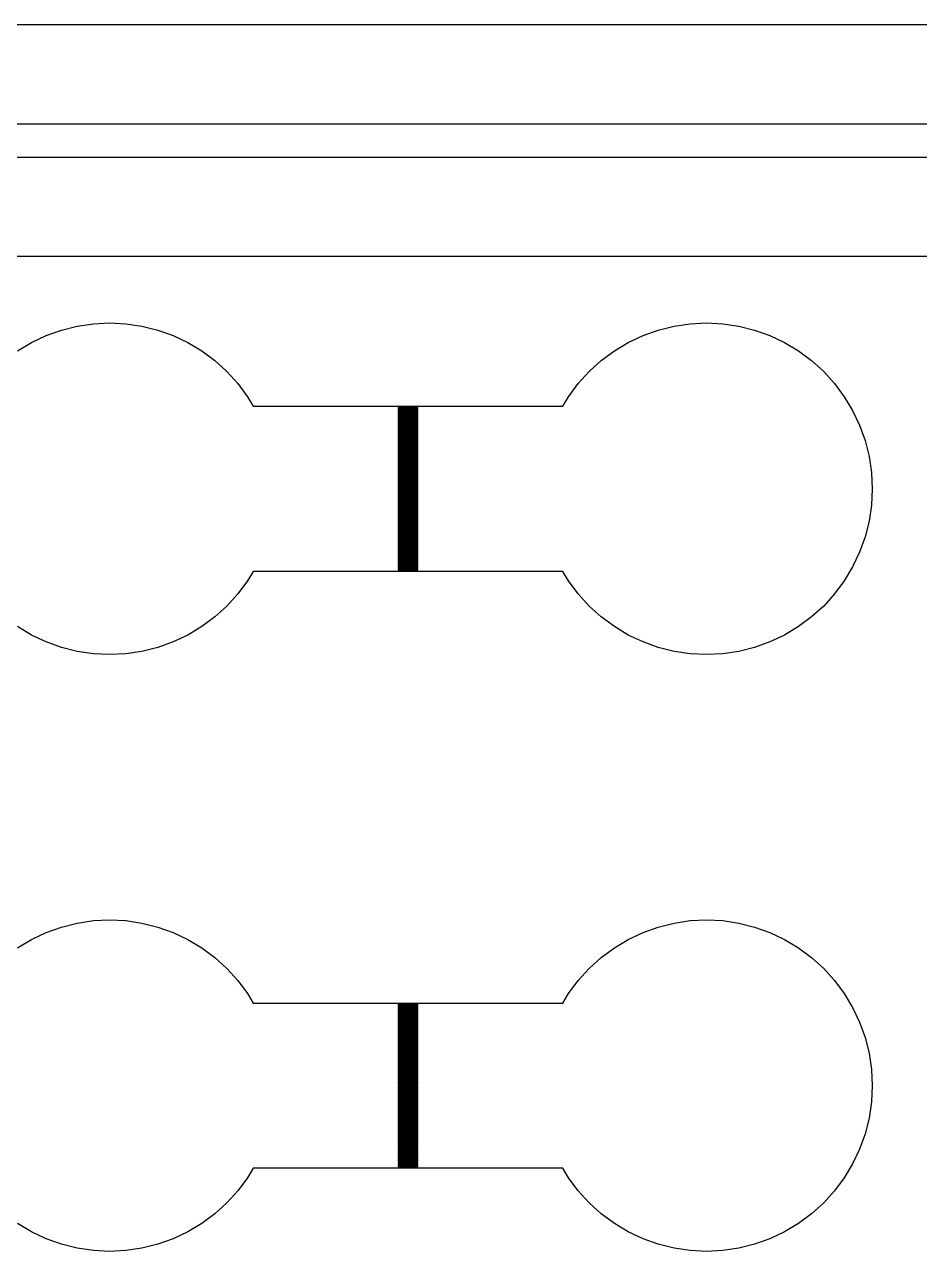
# Model space of a CAD drawing. Extents: x -16 to 132, y -40 to 113.
# Drawn here: x 12.49 to 26.29, y 57.27 to 76.18 of the extents above; entities that cross this region are included whole.
import ezdxf

# ---------------------------------------------------------------- set-up
doc = ezdxf.new("R2010")
doc.units = 0

msp = doc.modelspace()

# ---------------------------------------------------------------- linework, layer by layer
for p, q in [((-2.55649, 76.1837), (112.997, 76.1837)), ((111.463, 74.6498), (-1.0226, 74.6498)), ((-0.51129, 74.1385), (110.952, 74.1385)), ((109.418, 72.6046), (1.0226, 72.6046)), ((13.063, 71.4719), (13.3063, 71.5329)), ((13.3063, 71.5329), (13.5545, 71.5697)), ((13.5545, 71.5697), (13.8051, 71.582)), ((13.8051, 71.582), (14.0557, 71.5697)), ((14.0557, 71.5697), (14.3038, 71.5329)), ((14.3038, 71.5329), (14.5472, 71.4719)), ((22.2664, 71.4719), (22.5097, 71.5329)), ((22.5097, 71.5329), (22.7579, 71.5697)), ((22.7579, 71.5697), (23.0085, 71.582)), ((23.0085, 71.582), (23.2591, 71.5697)), ((23.2591, 71.5697), (23.5072, 71.5329)), ((23.5072, 71.5329), (23.7506, 71.4719)), ((12.6, 71.2801), (12.8268, 71.3874)), ((12.8268, 71.3874), (13.063, 71.4719)), ((14.5472, 71.4719), (14.7834, 71.3874)), ((14.7834, 71.3874), (15.0102, 71.2801)), ((21.8034, 71.2801), (22.0302, 71.3874)), ((22.0302, 71.3874), (22.2664, 71.4719)), ((23.7506, 71.4719), (23.9868, 71.3874)), ((23.9868, 71.3874), (24.2136, 71.2801)), ((12.3848, 71.1511), (12.6, 71.2801)), ((15.0102, 71.2801), (15.2254, 71.1511)), ((15.2254, 71.1511), (15.4269, 71.0017)), ((21.3867, 71.0017), (21.5882, 71.1511)), ((21.5882, 71.1511), (21.8034, 71.2801)), ((24.2136, 71.2801), (24.4288, 71.1511)), ((24.4288, 71.1511), (24.6303, 71.0017)), ((15.4269, 71.0017), (15.6128, 70.8332)), ((21.2008, 70.8332), (21.3867, 71.0017)), ((24.6303, 71.0017), (24.8162, 70.8332)), ((15.6128, 70.8332), (15.7813, 70.6473)), ((21.0323, 70.6473), (21.2008, 70.8332)), ((24.8162, 70.8332), (24.9847, 70.6473)), ((15.7813, 70.6473), (15.9307, 70.4458)), ((20.8828, 70.4458), (21.0323, 70.6473)), ((24.9847, 70.6473), (25.1341, 70.4458)), ((15.9307, 70.4458), (16.019, 70.2986)), ((20.7946, 70.2986), (20.8828, 70.4458)), ((25.1341, 70.4458), (25.2631, 70.2306)), ((16.019, 70.2986), (20.7946, 70.2986)), ((18.5602, 70.2884), (18.2534, 70.2884)), ((18.2534, 70.2884), (18.2534, 70.2782)), ((18.2534, 70.2782), (18.5602, 70.2782)), ((18.5602, 70.2679), (18.2534, 70.2679)), ((18.2534, 70.2679), (18.2534, 70.2577)), ((18.2534, 70.2577), (18.5602, 70.2577)), ((18.5602, 70.2475), (18.2534, 70.2475)), ((18.2534, 70.2475), (18.2534, 70.2373)), ((18.2534, 70.2373), (18.5602, 70.2373)), ((18.5602, 70.227), (18.2534, 70.227)), ((18.2534, 70.227), (18.2534, 70.2168)), ((18.2534, 70.2168), (18.5602, 70.2168)), ((18.5602, 70.2066), (18.2534, 70.2066)), ((18.2534, 70.2066), (18.2534, 70.1964)), ((18.2534, 70.1964), (18.5602, 70.1964)), ((18.5602, 70.2782), (18.5602, 70.2884)), ((18.5602, 70.2577), (18.5602, 70.2679)), ((18.5602, 70.2373), (18.5602, 70.2475)), ((18.5602, 70.2168), (18.5602, 70.227)), ((18.5602, 70.1964), (18.5602, 70.2066)), ((25.2631, 70.2306), (25.3704, 70.0038)), ((18.5602, 70.1861), (18.2534, 70.1861)), ((18.2534, 70.1861), (18.2534, 70.1759)), ((18.2534, 70.1759), (18.5602, 70.1759)), ((18.5602, 70.1657), (18.2534, 70.1657)), ((18.2534, 70.1657), (18.2534, 70.1555)), ((18.2534, 70.1555), (18.5602, 70.1555)), ((18.5602, 70.1452), (18.2534, 70.1452)), ((18.2534, 70.1452), (18.2534, 70.135)), ((18.2534, 70.135), (18.5602, 70.135)), ((18.5602, 70.1248), (18.2534, 70.1248)), ((18.2534, 70.1248), (18.2534, 70.1145)), ((18.2534, 70.1145), (18.5602, 70.1145)), ((18.5602, 70.1043), (18.2534, 70.1043)), ((18.2534, 70.1043), (18.2534, 70.0941)), ((18.2534, 70.0941), (18.5602, 70.0941)), ((18.5602, 70.0839), (18.2534, 70.0839)), ((18.2534, 70.0839), (18.2534, 70.0737)), ((18.2534, 70.0737), (18.5602, 70.0737)), ((18.5602, 70.0634), (18.2534, 70.0634)), ((18.2534, 70.0634), (18.2534, 70.0532)), ((18.2534, 70.0532), (18.5602, 70.0532)), ((18.5602, 70.043), (18.2534, 70.043)), ((18.2534, 70.043), (18.2534, 70.0327)), ((18.2534, 70.0327), (18.5602, 70.0327)), ((18.5602, 70.0225), (18.2534, 70.0225)), ((18.2534, 70.0225), (18.2534, 70.0123)), ((18.2534, 70.0123), (18.5602, 70.0123)), ((18.5602, 70.0021), (18.2534, 70.0021)), ((18.2534, 70.0021), (18.2534, 69.9918)), ((18.5602, 70.1759), (18.5602, 70.1861)), ((18.5602, 70.1555), (18.5602, 70.1657)), ((18.5602, 70.135), (18.5602, 70.1452)), ((18.5602, 70.1145), (18.5602, 70.1248)), ((18.5602, 70.0941), (18.5602, 70.1043)), ((18.5602, 70.0737), (18.5602, 70.0839)), ((18.5602, 70.0532), (18.5602, 70.0634)), ((18.5602, 70.0327), (18.5602, 70.043)), ((18.5602, 70.0123), (18.5602, 70.0225)), ((18.5602, 69.9918), (18.5602, 70.0021)), ((25.3704, 70.0038), (25.4549, 69.7676)), ((18.2534, 69.9918), (18.5602, 69.9918)), ((18.5602, 69.9816), (18.2534, 69.9816)), ((18.2534, 69.9816), (18.2534, 69.9714)), ((18.2534, 69.9714), (18.5602, 69.9714)), ((18.5602, 69.9612), (18.2534, 69.9612)), ((18.2534, 69.9612), (18.2534, 69.9509)), ((18.2534, 69.9509), (18.5602, 69.9509)), ((18.5602, 69.9407), (18.2534, 69.9407)), ((18.2534, 69.9407), (18.2534, 69.9305)), ((18.2534, 69.9305), (18.5602, 69.9305)), ((18.5602, 69.9203), (18.2534, 69.9203)), ((18.2534, 69.9203), (18.2534, 69.91)), ((18.2534, 69.91), (18.5602, 69.91)), ((18.5602, 69.8998), (18.2534, 69.8998)), ((18.2534, 69.8998), (18.2534, 69.8896)), ((18.2534, 69.8896), (18.5602, 69.8896)), ((18.5602, 69.8793), (18.2534, 69.8793)), ((18.2534, 69.8793), (18.2534, 69.8691)), ((18.2534, 69.8691), (18.5602, 69.8691)), ((18.5602, 69.8589), (18.2534, 69.8589)), ((18.2534, 69.8589), (18.2534, 69.8487)), ((18.2534, 69.8487), (18.5602, 69.8487)), ((18.5602, 69.8385), (18.2534, 69.8385)), ((18.2534, 69.8385), (18.2534, 69.8282)), ((18.2534, 69.8282), (18.5602, 69.8282)), ((18.5602, 69.818), (18.2534, 69.818)), ((18.2534, 69.818), (18.2534, 69.8078)), ((18.2534, 69.8078), (18.5602, 69.8078)), ((18.5602, 69.9714), (18.5602, 69.9816)), ((18.5602, 69.9509), (18.5602, 69.9612)), ((18.5602, 69.9305), (18.5602, 69.9407)), ((18.5602, 69.91), (18.5602, 69.9203)), ((18.5602, 69.8896), (18.5602, 69.8998)), ((18.5602, 69.8691), (18.5602, 69.8793)), ((18.5602, 69.8487), (18.5602, 69.8589)), ((18.5602, 69.8282), (18.5602, 69.8385)), ((18.5602, 69.8078), (18.5602, 69.818)), ((18.5602, 69.7975), (18.2534, 69.7975)), ((18.2534, 69.7975), (18.2534, 69.7873)), ((18.2534, 69.7873), (18.5602, 69.7873)), ((18.5602, 69.7771), (18.2534, 69.7771)), ((18.2534, 69.7771), (18.2534, 69.7669)), ((18.2534, 69.7669), (18.5602, 69.7669)), ((18.5602, 69.7567), (18.2534, 69.7567)), ((18.2534, 69.7567), (18.2534, 69.7464)), ((18.2534, 69.7464), (18.5602, 69.7464)), ((18.5602, 69.7362), (18.2534, 69.7362)), ((18.2534, 69.7362), (18.2534, 69.726)), ((18.2534, 69.726), (18.5602, 69.726)), ((18.5602, 69.7157), (18.2534, 69.7157)), ((18.2534, 69.7157), (18.2534, 69.7055)), ((18.2534, 69.7055), (18.5602, 69.7055)), ((18.5602, 69.6953), (18.2534, 69.6953)), ((18.2534, 69.6953), (18.2534, 69.6851)), ((18.2534, 69.6851), (18.5602, 69.6851)), ((18.5602, 69.6748), (18.2534, 69.6748)), ((18.2534, 69.6748), (18.2534, 69.6646)), ((18.2534, 69.6646), (18.5602, 69.6646)), ((18.5602, 69.6544), (18.2534, 69.6544)), ((18.2534, 69.6544), (18.2534, 69.6442)), ((18.2534, 69.6442), (18.5602, 69.6442)), ((18.5602, 69.6339), (18.2534, 69.6339)), ((18.2534, 69.6339), (18.2534, 69.6237)), ((18.2534, 69.6237), (18.5602, 69.6237)), ((18.5602, 69.7873), (18.5602, 69.7975)), ((18.5602, 69.7669), (18.5602, 69.7771)), ((18.5602, 69.7464), (18.5602, 69.7567)), ((18.5602, 69.726), (18.5602, 69.7362)), ((18.5602, 69.7055), (18.5602, 69.7157)), ((18.5602, 69.6851), (18.5602, 69.6953)), ((18.5602, 69.6646), (18.5602, 69.6748)), ((18.5602, 69.6442), (18.5602, 69.6544)), ((18.5602, 69.6237), (18.5602, 69.6339)), ((25.4549, 69.7676), (25.5159, 69.5242)), ((18.5602, 69.6135), (18.2534, 69.6135)), ((18.2534, 69.6135), (18.2534, 69.6032)), ((18.2534, 69.6032), (18.5602, 69.6032)), ((18.5602, 69.593), (18.2534, 69.593)), ((18.2534, 69.593), (18.2534, 69.5828)), ((18.2534, 69.5828), (18.5602, 69.5828)), ((18.5602, 69.5726), (18.2534, 69.5726)), ((18.2534, 69.5726), (18.2534, 69.5623)), ((18.2534, 69.5623), (18.5602, 69.5623)), ((18.5602, 69.5521), (18.2534, 69.5521)), ((18.2534, 69.5521), (18.2534, 69.5419)), ((18.2534, 69.5419), (18.5602, 69.5419)), ((18.5602, 69.5317), (18.2534, 69.5317)), ((18.2534, 69.5317), (18.2534, 69.5214)), ((18.2534, 69.5214), (18.5602, 69.5214)), ((18.5602, 69.5112), (18.2534, 69.5112)), ((18.2534, 69.5112), (18.2534, 69.501)), ((18.2534, 69.501), (18.5602, 69.501)), ((18.5602, 69.4908), (18.2534, 69.4908)), ((18.2534, 69.4908), (18.2534, 69.4805)), ((18.2534, 69.4805), (18.5602, 69.4805)), ((18.5602, 69.4703), (18.2534, 69.4703)), ((18.2534, 69.4703), (18.2534, 69.4601)), ((18.2534, 69.4601), (18.5602, 69.4601)), ((18.5602, 69.4499), (18.2534, 69.4499)), ((18.2534, 69.4499), (18.2534, 69.4397)), ((18.2534, 69.4397), (18.5602, 69.4397)), ((18.5602, 69.6032), (18.5602, 69.6135)), ((18.5602, 69.5828), (18.5602, 69.593)), ((18.5602, 69.5623), (18.5602, 69.5726)), ((18.5602, 69.5419), (18.5602, 69.5521)), ((18.5602, 69.5214), (18.5602, 69.5317)), ((18.5602, 69.501), (18.5602, 69.5112)), ((18.5602, 69.4805), (18.5602, 69.4908)), ((18.5602, 69.4601), (18.5602, 69.4703)), ((18.5602, 69.4397), (18.5602, 69.4499)), ((25.5159, 69.5242), (25.5527, 69.2761)), ((18.5602, 69.4294), (18.2534, 69.4294)), ((18.2534, 69.4294), (18.2534, 69.4192)), ((18.2534, 69.4192), (18.5602, 69.4192)), ((18.5602, 69.409), (18.2534, 69.409)), ((18.2534, 69.409), (18.2534, 69.3987)), ((18.2534, 69.3987), (18.5602, 69.3987)), ((18.5602, 69.3885), (18.2534, 69.3885)), ((18.2534, 69.3885), (18.2534, 69.3783)), ((18.2534, 69.3783), (18.5602, 69.3783)), ((18.5602, 69.3681), (18.2534, 69.3681)), ((18.2534, 69.3681), (18.2534, 69.3578)), ((18.2534, 69.3578), (18.5602, 69.3578)), ((18.5602, 69.3476), (18.2534, 69.3476)), ((18.2534, 69.3476), (18.2534, 69.3374)), ((18.2534, 69.3374), (18.5602, 69.3374)), ((18.5602, 69.3272), (18.2534, 69.3272)), ((18.2534, 69.3272), (18.2534, 69.3169)), ((18.2534, 69.3169), (18.5602, 69.3169)), ((18.5602, 69.3067), (18.2534, 69.3067)), ((18.2534, 69.3067), (18.2534, 69.2965)), ((18.2534, 69.2965), (18.5602, 69.2965)), ((18.5602, 69.2862), (18.2534, 69.2862)), ((18.2534, 69.2862), (18.2534, 69.276)), ((18.2534, 69.276), (18.5602, 69.276)), ((18.5602, 69.2658), (18.2534, 69.2658)), ((18.2534, 69.2658), (18.2534, 69.2556)), ((18.2534, 69.2556), (18.5602, 69.2556)), ((18.5602, 69.2453), (18.2534, 69.2453)), ((18.2534, 69.2453), (18.2534, 69.2351)), ((18.5602, 69.4192), (18.5602, 69.4294)), ((18.5602, 69.3987), (18.5602, 69.409)), ((18.5602, 69.3783), (18.5602, 69.3885)), ((18.5602, 69.3578), (18.5602, 69.3681)), ((18.5602, 69.3374), (18.5602, 69.3476)), ((18.5602, 69.3169), (18.5602, 69.3272)), ((18.5602, 69.2965), (18.5602, 69.3067)), ((18.5602, 69.276), (18.5602, 69.2862)), ((18.5602, 69.2556), (18.5602, 69.2658)), ((18.5602, 69.2351), (18.5602, 69.2453)), ((25.5527, 69.2761), (25.565, 69.0255)), ((18.2534, 69.2351), (18.5602, 69.2351)), ((18.5602, 69.2249), (18.2534, 69.2249)), ((18.2534, 69.2249), (18.2534, 69.2147)), ((18.2534, 69.2147), (18.5602, 69.2147)), ((18.5602, 69.2044), (18.2534, 69.2044)), ((18.2534, 69.2044), (18.2534, 69.1942)), ((18.2534, 69.1942), (18.5602, 69.1942)), ((18.5602, 69.184), (18.2534, 69.184)), ((18.2534, 69.184), (18.2534, 69.1738)), ((18.2534, 69.1738), (18.5602, 69.1738)), ((18.5602, 69.1635), (18.2534, 69.1635)), ((18.2534, 69.1635), (18.2534, 69.1533)), ((18.2534, 69.1533), (18.5602, 69.1533)), ((18.5602, 69.1431), (18.2534, 69.1431)), ((18.2534, 69.1431), (18.2534, 69.1329)), ((18.2534, 69.1329), (18.5602, 69.1329)), ((18.5602, 69.1226), (18.2534, 69.1226)), ((18.2534, 69.1226), (18.2534, 69.1124)), ((18.2534, 69.1124), (18.5602, 69.1124)), ((18.5602, 69.1022), (18.2534, 69.1022)), ((18.2534, 69.1022), (18.2534, 69.0919)), ((18.2534, 69.0919), (18.5602, 69.0919)), ((18.5602, 69.0817), (18.2534, 69.0817)), ((18.2534, 69.0817), (18.2534, 69.0715)), ((18.2534, 69.0715), (18.5602, 69.0715)), ((18.5602, 69.0613), (18.2534, 69.0613)), ((18.2534, 69.0613), (18.2534, 69.0511)), ((18.2534, 69.0511), (18.5602, 69.0511)), ((18.5602, 69.2147), (18.5602, 69.2249)), ((18.5602, 69.1942), (18.5602, 69.2044)), ((18.5602, 69.1738), (18.5602, 69.184)), ((18.5602, 69.1533), (18.5602, 69.1635)), ((18.5602, 69.1329), (18.5602, 69.1431)), ((18.5602, 69.1124), (18.5602, 69.1226)), ((18.5602, 69.0919), (18.5602, 69.1022)), ((18.5602, 69.0715), (18.5602, 69.0817)), ((18.5602, 69.0511), (18.5602, 69.0613)), ((18.5602, 69.0408), (18.2534, 69.0408)), ((18.2534, 69.0408), (18.2534, 69.0306)), ((18.2534, 69.0306), (18.5602, 69.0306)), ((18.5602, 69.0204), (18.2534, 69.0204)), ((18.2534, 69.0204), (18.2534, 69.0101)), ((18.2534, 69.0101), (18.5602, 69.0101)), ((18.5602, 68.9999), (18.2534, 68.9999)), ((18.2534, 68.9999), (18.2534, 68.9897)), ((18.2534, 68.9897), (18.5602, 68.9897)), ((18.5602, 68.9795), (18.2534, 68.9795)), ((18.2534, 68.9795), (18.2534, 68.9693)), ((18.2534, 68.9693), (18.5602, 68.9693)), ((18.5602, 68.959), (18.2534, 68.959)), ((18.2534, 68.959), (18.2534, 68.9488)), ((18.2534, 68.9488), (18.5602, 68.9488)), ((18.5602, 68.9386), (18.2534, 68.9386)), ((18.2534, 68.9386), (18.2534, 68.9284)), ((18.2534, 68.9284), (18.5602, 68.9284)), ((18.5602, 68.9181), (18.2534, 68.9181)), ((18.2534, 68.9181), (18.2534, 68.9079)), ((18.2534, 68.9079), (18.5602, 68.9079)), ((18.5602, 68.8977), (18.2534, 68.8977)), ((18.2534, 68.8977), (18.2534, 68.8875)), ((18.2534, 68.8875), (18.5602, 68.8875)), ((18.5602, 68.8772), (18.2534, 68.8772)), ((18.2534, 68.8772), (18.2534, 68.867)), ((18.2534, 68.867), (18.5602, 68.867)), ((18.5602, 69.0306), (18.5602, 69.0408)), ((18.5602, 69.0101), (18.5602, 69.0204)), ((18.5602, 68.9897), (18.5602, 68.9999)), ((18.5602, 68.9693), (18.5602, 68.9795)), ((18.5602, 68.9488), (18.5602, 68.959)), ((18.5602, 68.9284), (18.5602, 68.9386)), ((18.5602, 68.9079), (18.5602, 68.9181)), ((18.5602, 68.8875), (18.5602, 68.8977)), ((18.5602, 68.867), (18.5602, 68.8772)), ((25.565, 69.0255), (25.5527, 68.7749)), ((18.5602, 68.8568), (18.2534, 68.8568)), ((18.2534, 68.8568), (18.2534, 68.8465)), ((18.2534, 68.8465), (18.5602, 68.8465)), ((18.5602, 68.8363), (18.2534, 68.8363)), ((18.2534, 68.8363), (18.2534, 68.8261)), ((18.2534, 68.8261), (18.5602, 68.8261)), ((18.5602, 68.8159), (18.2534, 68.8159)), ((18.2534, 68.8159), (18.2534, 68.8056)), ((18.2534, 68.8056), (18.5602, 68.8056)), ((18.5602, 68.7954), (18.2534, 68.7954)), ((18.2534, 68.7954), (18.2534, 68.7852)), ((18.2534, 68.7852), (18.5602, 68.7852)), ((18.5602, 68.775), (18.2534, 68.775)), ((18.2534, 68.775), (18.2534, 68.7647)), ((18.2534, 68.7647), (18.5602, 68.7647)), ((18.5602, 68.7545), (18.2534, 68.7545)), ((18.2534, 68.7545), (18.2534, 68.7443)), ((18.2534, 68.7443), (18.5602, 68.7443)), ((18.5602, 68.7341), (18.2534, 68.7341)), ((18.2534, 68.7341), (18.2534, 68.7238)), ((18.2534, 68.7238), (18.5602, 68.7238)), ((18.5602, 68.7136), (18.2534, 68.7136)), ((18.2534, 68.7136), (18.2534, 68.7034)), ((18.2534, 68.7034), (18.5602, 68.7034)), ((18.5602, 68.6931), (18.2534, 68.6931)), ((18.2534, 68.6931), (18.2534, 68.6829)), ((18.2534, 68.6829), (18.5602, 68.6829)), ((18.5602, 68.8465), (18.5602, 68.8568)), ((18.5602, 68.8261), (18.5602, 68.8363)), ((18.5602, 68.8056), (18.5602, 68.8159)), ((18.5602, 68.7852), (18.5602, 68.7954)), ((18.5602, 68.7647), (18.5602, 68.775)), ((18.5602, 68.7443), (18.5602, 68.7545)), ((18.5602, 68.7238), (18.5602, 68.7341)), ((18.5602, 68.7034), (18.5602, 68.7136)), ((18.5602, 68.6829), (18.5602, 68.6931)), ((25.5527, 68.7749), (25.5159, 68.5267)), ((18.5602, 68.6727), (18.2534, 68.6727)), ((18.2534, 68.6727), (18.2534, 68.6625)), ((18.2534, 68.6625), (18.5602, 68.6625)), ((18.5602, 68.6523), (18.2534, 68.6523)), ((18.2534, 68.6523), (18.2534, 68.642)), ((18.2534, 68.642), (18.5602, 68.642)), ((18.5602, 68.6318), (18.2534, 68.6318)), ((18.2534, 68.6318), (18.2534, 68.6216)), ((18.2534, 68.6216), (18.5602, 68.6216)), ((18.5602, 68.6113), (18.2534, 68.6113)), ((18.2534, 68.6113), (18.2534, 68.6011)), ((18.2534, 68.6011), (18.5602, 68.6011)), ((18.5602, 68.5909), (18.2534, 68.5909)), ((18.2534, 68.5909), (18.2534, 68.5807)), ((18.2534, 68.5807), (18.5602, 68.5807)), ((18.5602, 68.5704), (18.2534, 68.5704)), ((18.2534, 68.5704), (18.2534, 68.5602)), ((18.2534, 68.5602), (18.5602, 68.5602)), ((18.5602, 68.55), (18.2534, 68.55)), ((18.2534, 68.55), (18.2534, 68.5398)), ((18.2534, 68.5398), (18.5602, 68.5398)), ((18.5602, 68.5295), (18.2534, 68.5295)), ((18.2534, 68.5295), (18.2534, 68.5193)), ((18.2534, 68.5193), (18.5602, 68.5193)), ((18.5602, 68.5091), (18.2534, 68.5091)), ((18.2534, 68.5091), (18.2534, 68.4989)), ((18.2534, 68.4989), (18.5602, 68.4989)), ((18.5602, 68.4886), (18.2534, 68.4886)), ((18.2534, 68.4886), (18.2534, 68.4784)), ((18.5602, 68.6625), (18.5602, 68.6727)), ((18.5602, 68.642), (18.5602, 68.6523)), ((18.5602, 68.6216), (18.5602, 68.6318)), ((18.5602, 68.6011), (18.5602, 68.6113)), ((18.5602, 68.5807), (18.5602, 68.5909)), ((18.5602, 68.5602), (18.5602, 68.5704)), ((18.5602, 68.5398), (18.5602, 68.55)), ((18.5602, 68.5193), (18.5602, 68.5295)), ((18.5602, 68.4989), (18.5602, 68.5091)), ((18.5602, 68.4784), (18.5602, 68.4886)), ((25.5159, 68.5267), (25.4549, 68.2834)), ((18.2534, 68.4784), (18.5602, 68.4784)), ((18.5602, 68.4682), (18.2534, 68.4682)), ((18.2534, 68.4682), (18.2534, 68.458)), ((18.2534, 68.458), (18.5602, 68.458)), ((18.5602, 68.4477), (18.2534, 68.4477)), ((18.2534, 68.4477), (18.2534, 68.4375)), ((18.2534, 68.4375), (18.5602, 68.4375)), ((18.5602, 68.4273), (18.2534, 68.4273)), ((18.2534, 68.4273), (18.2534, 68.4171)), ((18.2534, 68.4171), (18.5602, 68.4171)), ((18.5602, 68.4068), (18.2534, 68.4068)), ((18.2534, 68.4068), (18.2534, 68.3966)), ((18.2534, 68.3966), (18.5602, 68.3966)), ((18.5602, 68.3864), (18.2534, 68.3864)), ((18.2534, 68.3864), (18.2534, 68.3761)), ((18.2534, 68.3761), (18.5602, 68.3761)), ((18.5602, 68.3659), (18.2534, 68.3659)), ((18.2534, 68.3659), (18.2534, 68.3557)), ((18.2534, 68.3557), (18.5602, 68.3557)), ((18.5602, 68.3455), (18.2534, 68.3455)), ((18.2534, 68.3455), (18.2534, 68.3353)), ((18.2534, 68.3353), (18.5602, 68.3353)), ((18.5602, 68.325), (18.2534, 68.325)), ((18.2534, 68.325), (18.2534, 68.3148)), ((18.2534, 68.3148), (18.5602, 68.3148)), ((18.5602, 68.3046), (18.2534, 68.3046)), ((18.2534, 68.3046), (18.2534, 68.2943)), ((18.5602, 68.458), (18.5602, 68.4682)), ((18.5602, 68.4375), (18.5602, 68.4477)), ((18.5602, 68.4171), (18.5602, 68.4273)), ((18.5602, 68.3966), (18.5602, 68.4068)), ((18.5602, 68.3761), (18.5602, 68.3864)), ((18.5602, 68.3557), (18.5602, 68.3659)), ((18.5602, 68.3353), (18.5602, 68.3455)), ((18.5602, 68.3148), (18.5602, 68.325)), ((18.5602, 68.2943), (18.5602, 68.3046)), ((18.2534, 68.2943), (18.5602, 68.2943)), ((18.5602, 68.2841), (18.2534, 68.2841)), ((18.2534, 68.2841), (18.2534, 68.2739)), ((18.2534, 68.2739), (18.5602, 68.2739)), ((18.5602, 68.2637), (18.2534, 68.2637)), ((18.2534, 68.2637), (18.2534, 68.2534)), ((18.2534, 68.2534), (18.5602, 68.2534)), ((18.5602, 68.2432), (18.2534, 68.2432)), ((18.2534, 68.2432), (18.2534, 68.233)), ((18.2534, 68.233), (18.5602, 68.233)), ((18.5602, 68.2228), (18.2534, 68.2228)), ((18.2534, 68.2228), (18.2534, 68.2125)), ((18.2534, 68.2125), (18.5602, 68.2125)), ((18.5602, 68.2023), (18.2534, 68.2023)), ((18.2534, 68.2023), (18.2534, 68.1921)), ((18.2534, 68.1921), (18.5602, 68.1921)), ((18.5602, 68.1819), (18.2534, 68.1819)), ((18.2534, 68.1819), (18.2534, 68.1716)), ((18.2534, 68.1716), (18.5602, 68.1716)), ((18.5602, 68.1614), (18.2534, 68.1614)), ((18.2534, 68.1614), (18.2534, 68.1512)), ((18.2534, 68.1512), (18.5602, 68.1512)), ((18.5602, 68.141), (18.2534, 68.141)), ((18.2534, 68.141), (18.2534, 68.1307)), ((18.2534, 68.1307), (18.5602, 68.1307)), ((18.5602, 68.1205), (18.2534, 68.1205)), ((18.2534, 68.1205), (18.2534, 68.1103)), ((18.2534, 68.1103), (18.5602, 68.1103)), ((18.5602, 68.2739), (18.5602, 68.2841)), ((18.5602, 68.2534), (18.5602, 68.2637)), ((18.5602, 68.233), (18.5602, 68.2432)), ((18.5602, 68.2125), (18.5602, 68.2228)), ((18.5602, 68.1921), (18.5602, 68.2023)), ((18.5602, 68.1716), (18.5602, 68.1819)), ((18.5602, 68.1512), (18.5602, 68.1614)), ((18.5602, 68.1307), (18.5602, 68.141)), ((18.5602, 68.1103), (18.5602, 68.1205)), ((25.4549, 68.2834), (25.3704, 68.0472)), ((18.5602, 68.1), (18.2534, 68.1)), ((18.2534, 68.1), (18.2534, 68.0898)), ((18.2534, 68.0898), (18.5602, 68.0898)), ((18.5602, 68.0796), (18.2534, 68.0796)), ((18.2534, 68.0796), (18.2534, 68.0694)), ((18.2534, 68.0694), (18.5602, 68.0694)), ((18.5602, 68.0591), (18.2534, 68.0591)), ((18.2534, 68.0591), (18.2534, 68.0489)), ((18.2534, 68.0489), (18.5602, 68.0489)), ((18.5602, 68.0387), (18.2534, 68.0387)), ((18.2534, 68.0387), (18.2534, 68.0285)), ((18.2534, 68.0285), (18.5602, 68.0285)), ((18.5602, 68.0182), (18.2534, 68.0182)), ((18.2534, 68.0182), (18.2534, 68.008)), ((18.2534, 68.008), (18.5602, 68.008)), ((18.5602, 67.9978), (18.2534, 67.9978)), ((18.2534, 67.9978), (18.2534, 67.9875)), ((18.2534, 67.9875), (18.5602, 67.9875)), ((18.5602, 67.9773), (18.2534, 67.9773)), ((18.2534, 67.9773), (18.2534, 67.9671)), ((18.2534, 67.9671), (18.5602, 67.9671)), ((18.5602, 67.9569), (18.2534, 67.9569)), ((18.2534, 67.9569), (18.2534, 67.9467)), ((18.2534, 67.9467), (18.5602, 67.9467)), ((18.5602, 67.9364), (18.2534, 67.9364)), ((18.2534, 67.9364), (18.2534, 67.9262)), ((18.2534, 67.9262), (18.5602, 67.9262)), ((18.5602, 67.916), (18.2534, 67.916)), ((18.2534, 67.916), (18.2534, 67.9058)), ((18.5602, 68.0898), (18.5602, 68.1)), ((18.5602, 68.0694), (18.5602, 68.0796)), ((18.5602, 68.0489), (18.5602, 68.0591)), ((18.5602, 68.0285), (18.5602, 68.0387)), ((18.5602, 68.008), (18.5602, 68.0182)), ((18.5602, 67.9875), (18.5602, 67.9978)), ((18.5602, 67.9671), (18.5602, 67.9773)), ((18.5602, 67.9467), (18.5602, 67.9569)), ((18.5602, 67.9262), (18.5602, 67.9364)), ((18.5602, 67.9058), (18.5602, 67.916)), ((25.3704, 68.0472), (25.2631, 67.8204)), ((16.019, 67.7524), (15.9307, 67.6052)), ((20.7946, 67.7524), (16.019, 67.7524)), ((18.2534, 67.9058), (18.5602, 67.9058)), ((18.5602, 67.8955), (18.2534, 67.8955)), ((18.2534, 67.8955), (18.2534, 67.8853)), ((18.2534, 67.8853), (18.5602, 67.8853)), ((18.5602, 67.8751), (18.2534, 67.8751)), ((18.2534, 67.8751), (18.2534, 67.8649)), ((18.2534, 67.8649), (18.5602, 67.8649)), ((18.5602, 67.8546), (18.2534, 67.8546)), ((18.2534, 67.8546), (18.2534, 67.8444)), ((18.2534, 67.8444), (18.5602, 67.8444)), ((18.5602, 67.8342), (18.2534, 67.8342)), ((18.2534, 67.8342), (18.2534, 67.8239)), ((18.2534, 67.8239), (18.5602, 67.8239)), ((18.5602, 67.8137), (18.2534, 67.8137)), ((18.2534, 67.8137), (18.2534, 67.8035)), ((18.2534, 67.8035), (18.5602, 67.8035)), ((18.5602, 67.7933), (18.2534, 67.7933)), ((18.2534, 67.7933), (18.2534, 67.783)), ((18.2534, 67.783), (18.5602, 67.783)), ((18.5602, 67.7728), (18.2534, 67.7728)), ((18.2534, 67.7728), (18.2534, 67.7626)), ((18.2534, 67.7626), (18.5602, 67.7626)), ((18.5602, 67.8853), (18.5602, 67.8955)), ((18.5602, 67.8649), (18.5602, 67.8751)), ((18.5602, 67.8444), (18.5602, 67.8546)), ((18.5602, 67.8239), (18.5602, 67.8342)), ((18.5602, 67.8035), (18.5602, 67.8137)), ((18.5602, 67.783), (18.5602, 67.7933)), ((18.5602, 67.7626), (18.5602, 67.7728)), ((20.8828, 67.6052), (20.7946, 67.7524)), ((25.2631, 67.8204), (25.1341, 67.6052)), ((15.9307, 67.6052), (15.7813, 67.4037)), ((21.0323, 67.4037), (20.8828, 67.6052)), ((25.1341, 67.6052), (24.9847, 67.4037)), ((15.7813, 67.4037), (15.6128, 67.2178)), ((21.2008, 67.2178), (21.0323, 67.4037)), ((24.9847, 67.4037), (24.8162, 67.2178)), ((15.6128, 67.2178), (15.4269, 67.0493)), ((21.3867, 67.0493), (21.2008, 67.2178)), ((24.8162, 67.2178), (24.6303, 67.0493)), ((15.4269, 67.0493), (15.2254, 66.8999)), ((21.5882, 66.8999), (21.3867, 67.0493)), ((24.6303, 67.0493), (24.4288, 66.8999)), ((12.6, 66.7709), (12.3848, 66.8999)), ((15.2254, 66.8999), (15.0102, 66.7709)), ((21.8034, 66.7709), (21.5882, 66.8999)), ((24.4288, 66.8999), (24.2136, 66.7709)), ((12.8268, 66.6636), (12.6, 66.7709)), ((13.063, 66.5791), (12.8268, 66.6636)), ((14.7834, 66.6636), (14.5472, 66.5791)), ((15.0102, 66.7709), (14.7834, 66.6636)), ((22.0302, 66.6636), (21.8034, 66.7709)), ((22.2664, 66.5791), (22.0302, 66.6636)), ((23.9868, 66.6636), (23.7506, 66.5791)), ((24.2136, 66.7709), (23.9868, 66.6636)), ((13.3063, 66.5181), (13.063, 66.5791)), ((13.5545, 66.4813), (13.3063, 66.5181)), ((13.8051, 66.469), (13.5545, 66.4813)), ((14.0557, 66.4813), (13.8051, 66.469)), ((14.3038, 66.5181), (14.0557, 66.4813)), ((14.5472, 66.5791), (14.3038, 66.5181)), ((22.5097, 66.5181), (22.2664, 66.5791)), ((22.7579, 66.4813), (22.5097, 66.5181)), ((23.0085, 66.469), (22.7579, 66.4813)), ((23.2591, 66.4813), (23.0085, 66.469)), ((23.5072, 66.5181), (23.2591, 66.4813)), ((23.7506, 66.5791), (23.5072, 66.5181)), ((12.8268, 62.184), (13.063, 62.2685)), ((13.063, 62.2685), (13.3063, 62.3295)), ((13.3063, 62.3295), (13.5545, 62.3663)), ((13.5545, 62.3663), (13.8051, 62.3786)), ((13.8051, 62.3786), (14.0557, 62.3663)), ((14.0557, 62.3663), (14.3038, 62.3295)), ((14.3038, 62.3295), (14.5472, 62.2685)), ((14.5472, 62.2685), (14.7834, 62.184)), ((22.0302, 62.184), (22.2664, 62.2685)), ((22.2664, 62.2685), (22.5097, 62.3295)), ((22.5097, 62.3295), (22.7579, 62.3663)), ((22.7579, 62.3663), (23.0085, 62.3786)), ((23.0085, 62.3786), (23.2591, 62.3663)), ((23.2591, 62.3663), (23.5072, 62.3295)), ((23.5072, 62.3295), (23.7506, 62.2685)), ((23.7506, 62.2685), (23.9868, 62.184)), ((12.3848, 61.9477), (12.6, 62.0767)), ((12.6, 62.0767), (12.8268, 62.184)), ((14.7834, 62.184), (15.0102, 62.0767)), ((15.0102, 62.0767), (15.2254, 61.9477)), ((21.5882, 61.9477), (21.8034, 62.0767)), ((21.8034, 62.0767), (22.0302, 62.184)), ((23.9868, 62.184), (24.2136, 62.0767)), ((24.2136, 62.0767), (24.4288, 61.9477)), ((15.2254, 61.9477), (15.4269, 61.7983)), ((21.3867, 61.7983), (21.5882, 61.9477)), ((24.4288, 61.9477), (24.6303, 61.7983)), ((15.4269, 61.7983), (15.6128, 61.6298)), ((21.2008, 61.6298), (21.3867, 61.7983)), ((24.6303, 61.7983), (24.8162, 61.6298)), ((15.6128, 61.6298), (15.7813, 61.4439)), ((21.0323, 61.4439), (21.2008, 61.6298)), ((24.8162, 61.6298), (24.9847, 61.4439)), ((15.7813, 61.4439), (15.9307, 61.2424)), ((20.8828, 61.2424), (21.0323, 61.4439)), ((24.9847, 61.4439), (25.1341, 61.2424)), ((15.9307, 61.2424), (16.019, 61.0952)), ((20.7946, 61.0952), (20.8828, 61.2424)), ((25.1341, 61.2424), (25.2631, 61.0272)), ((16.019, 61.0952), (20.7946, 61.0952)), ((18.5602, 61.085), (18.2534, 61.085)), ((18.2534, 61.085), (18.2534, 61.0748)), ((18.2534, 61.0748), (18.5602, 61.0748)), ((18.5602, 61.0645), (18.2534, 61.0645)), ((18.2534, 61.0645), (18.2534, 61.0543)), ((18.2534, 61.0543), (18.5602, 61.0543)), ((18.5602, 61.0441), (18.2534, 61.0441)), ((18.2534, 61.0441), (18.2534, 61.0339)), ((18.2534, 61.0339), (18.5602, 61.0339)), ((18.5602, 61.0236), (18.2534, 61.0236)), ((18.2534, 61.0236), (18.2534, 61.0134)), ((18.2534, 61.0134), (18.5602, 61.0134)), ((18.5602, 61.0032), (18.2534, 61.0032)), ((18.2534, 61.0032), (18.2534, 60.993)), ((18.2534, 60.993), (18.5602, 60.993)), ((18.5602, 60.9827), (18.2534, 60.9827)), ((18.2534, 60.9827), (18.2534, 60.9725)), ((18.2534, 60.9725), (18.5602, 60.9725)), ((18.5602, 60.9623), (18.2534, 60.9623)), ((18.2534, 60.9623), (18.2534, 60.9521)), ((18.2534, 60.9521), (18.5602, 60.9521)), ((18.5602, 60.9418), (18.2534, 60.9418)), ((18.2534, 60.9418), (18.2534, 60.9316)), ((18.2534, 60.9316), (18.5602, 60.9316)), ((18.5602, 60.9214), (18.2534, 60.9214)), ((18.2534, 60.9214), (18.2534, 60.9111)), ((18.5602, 61.0748), (18.5602, 61.085)), ((18.5602, 61.0543), (18.5602, 61.0645)), ((18.5602, 61.0339), (18.5602, 61.0441)), ((18.5602, 61.0134), (18.5602, 61.0236)), ((18.5602, 60.993), (18.5602, 61.0032)), ((18.5602, 60.9725), (18.5602, 60.9827)), ((18.5602, 60.9521), (18.5602, 60.9623)), ((18.5602, 60.9316), (18.5602, 60.9418)), ((18.5602, 60.9111), (18.5602, 60.9214)), ((25.2631, 61.0272), (25.3704, 60.8004)), ((18.2534, 60.9111), (18.5602, 60.9111)), ((18.5602, 60.9009), (18.2534, 60.9009)), ((18.2534, 60.9009), (18.2534, 60.8907)), ((18.2534, 60.8907), (18.5602, 60.8907)), ((18.5602, 60.8805), (18.2534, 60.8805)), ((18.2534, 60.8805), (18.2534, 60.8703)), ((18.2534, 60.8703), (18.5602, 60.8703)), ((18.5602, 60.86), (18.2534, 60.86)), ((18.2534, 60.86), (18.2534, 60.8498)), ((18.2534, 60.8498), (18.5602, 60.8498)), ((18.5602, 60.8396), (18.2534, 60.8396)), ((18.2534, 60.8396), (18.2534, 60.8293)), ((18.2534, 60.8293), (18.5602, 60.8293)), ((18.5602, 60.8191), (18.2534, 60.8191)), ((18.2534, 60.8191), (18.2534, 60.8089)), ((18.2534, 60.8089), (18.5602, 60.8089)), ((18.5602, 60.7987), (18.2534, 60.7987)), ((18.2534, 60.7987), (18.2534, 60.7884)), ((18.2534, 60.7884), (18.5602, 60.7884)), ((18.5602, 60.7782), (18.2534, 60.7782)), ((18.2534, 60.7782), (18.2534, 60.768)), ((18.2534, 60.768), (18.5602, 60.768)), ((18.5602, 60.7578), (18.2534, 60.7578)), ((18.2534, 60.7578), (18.2534, 60.7475)), ((18.2534, 60.7475), (18.5602, 60.7475)), ((18.5602, 60.7373), (18.2534, 60.7373)), ((18.2534, 60.7373), (18.2534, 60.7271)), ((18.5602, 60.8907), (18.5602, 60.9009)), ((18.5602, 60.8703), (18.5602, 60.8805)), ((18.5602, 60.8498), (18.5602, 60.86)), ((18.5602, 60.8293), (18.5602, 60.8396)), ((18.5602, 60.8089), (18.5602, 60.8191)), ((18.5602, 60.7884), (18.5602, 60.7987)), ((18.5602, 60.768), (18.5602, 60.7782)), ((18.5602, 60.7475), (18.5602, 60.7578)), ((18.5602, 60.7271), (18.5602, 60.7373)), ((25.3704, 60.8004), (25.4549, 60.5642)), ((18.2534, 60.7271), (18.5602, 60.7271)), ((18.5602, 60.7169), (18.2534, 60.7169)), ((18.2534, 60.7169), (18.2534, 60.7066)), ((18.2534, 60.7066), (18.5602, 60.7066)), ((18.5602, 60.6964), (18.2534, 60.6964)), ((18.2534, 60.6964), (18.2534, 60.6862)), ((18.2534, 60.6862), (18.5602, 60.6862)), ((18.5602, 60.6759), (18.2534, 60.6759)), ((18.2534, 60.6759), (18.2534, 60.6657)), ((18.2534, 60.6657), (18.5602, 60.6657)), ((18.5602, 60.6555), (18.2534, 60.6555)), ((18.2534, 60.6555), (18.2534, 60.6453)), ((18.2534, 60.6453), (18.5602, 60.6453)), ((18.5602, 60.6351), (18.2534, 60.6351)), ((18.2534, 60.6351), (18.2534, 60.6248)), ((18.2534, 60.6248), (18.5602, 60.6248)), ((18.5602, 60.6146), (18.2534, 60.6146)), ((18.2534, 60.6146), (18.2534, 60.6044)), ((18.2534, 60.6044), (18.5602, 60.6044)), ((18.5602, 60.5941), (18.2534, 60.5941)), ((18.2534, 60.5941), (18.2534, 60.5839)), ((18.2534, 60.5839), (18.5602, 60.5839)), ((18.5602, 60.5737), (18.2534, 60.5737)), ((18.2534, 60.5737), (18.2534, 60.5635)), ((18.2534, 60.5635), (18.5602, 60.5635)), ((18.5602, 60.5533), (18.2534, 60.5533)), ((18.2534, 60.5533), (18.2534, 60.543)), ((18.2534, 60.543), (18.5602, 60.543)), ((18.5602, 60.7066), (18.5602, 60.7169)), ((18.5602, 60.6862), (18.5602, 60.6964)), ((18.5602, 60.6657), (18.5602, 60.6759)), ((18.5602, 60.6453), (18.5602, 60.6555)), ((18.5602, 60.6248), (18.5602, 60.6351)), ((18.5602, 60.6044), (18.5602, 60.6146)), ((18.5602, 60.5839), (18.5602, 60.5941)), ((18.5602, 60.5635), (18.5602, 60.5737)), ((18.5602, 60.543), (18.5602, 60.5533)), ((25.4549, 60.5642), (25.5159, 60.3208)), ((18.5602, 60.5328), (18.2534, 60.5328)), ((18.2534, 60.5328), (18.2534, 60.5226)), ((18.2534, 60.5226), (18.5602, 60.5226)), ((18.5602, 60.5123), (18.2534, 60.5123)), ((18.2534, 60.5123), (18.2534, 60.5021)), ((18.2534, 60.5021), (18.5602, 60.5021)), ((18.5602, 60.4919), (18.2534, 60.4919)), ((18.2534, 60.4919), (18.2534, 60.4817)), ((18.2534, 60.4817), (18.5602, 60.4817)), ((18.5602, 60.4714), (18.2534, 60.4714)), ((18.2534, 60.4714), (18.2534, 60.4612)), ((18.2534, 60.4612), (18.5602, 60.4612)), ((18.5602, 60.451), (18.2534, 60.451)), ((18.2534, 60.451), (18.2534, 60.4408)), ((18.2534, 60.4408), (18.5602, 60.4408)), ((18.5602, 60.4305), (18.2534, 60.4305)), ((18.2534, 60.4305), (18.2534, 60.4203)), ((18.2534, 60.4203), (18.5602, 60.4203)), ((18.5602, 60.4101), (18.2534, 60.4101)), ((18.2534, 60.4101), (18.2534, 60.3998)), ((18.2534, 60.3998), (18.5602, 60.3998)), ((18.5602, 60.3896), (18.2534, 60.3896)), ((18.2534, 60.3896), (18.2534, 60.3794)), ((18.2534, 60.3794), (18.5602, 60.3794)), ((18.5602, 60.3692), (18.2534, 60.3692)), ((18.2534, 60.3692), (18.2534, 60.3589)), ((18.2534, 60.3589), (18.5602, 60.3589)), ((18.5602, 60.5226), (18.5602, 60.5328)), ((18.5602, 60.5021), (18.5602, 60.5123)), ((18.5602, 60.4817), (18.5602, 60.4919)), ((18.5602, 60.4612), (18.5602, 60.4714)), ((18.5602, 60.4408), (18.5602, 60.451)), ((18.5602, 60.4203), (18.5602, 60.4305)), ((18.5602, 60.3998), (18.5602, 60.4101)), ((18.5602, 60.3794), (18.5602, 60.3896)), ((18.5602, 60.3589), (18.5602, 60.3692)), ((18.5602, 60.3487), (18.2534, 60.3487)), ((18.2534, 60.3487), (18.2534, 60.3385)), ((18.2534, 60.3385), (18.5602, 60.3385)), ((18.5602, 60.3283), (18.2534, 60.3283)), ((18.2534, 60.3283), (18.2534, 60.318)), ((18.2534, 60.318), (18.5602, 60.318)), ((18.5602, 60.3078), (18.2534, 60.3078)), ((18.2534, 60.3078), (18.2534, 60.2976)), ((18.2534, 60.2976), (18.5602, 60.2976)), ((18.5602, 60.2874), (18.2534, 60.2874)), ((18.2534, 60.2874), (18.2534, 60.2771)), ((18.2534, 60.2771), (18.5602, 60.2771)), ((18.5602, 60.2669), (18.2534, 60.2669)), ((18.2534, 60.2669), (18.2534, 60.2567)), ((18.2534, 60.2567), (18.5602, 60.2567)), ((18.5602, 60.2465), (18.2534, 60.2465)), ((18.2534, 60.2465), (18.2534, 60.2362)), ((18.2534, 60.2362), (18.5602, 60.2362)), ((18.5602, 60.226), (18.2534, 60.226)), ((18.2534, 60.226), (18.2534, 60.2158)), ((18.2534, 60.2158), (18.5602, 60.2158)), ((18.5602, 60.2056), (18.2534, 60.2056)), ((18.2534, 60.2056), (18.2534, 60.1953)), ((18.2534, 60.1953), (18.5602, 60.1953)), ((18.5602, 60.1851), (18.2534, 60.1851)), ((18.2534, 60.1851), (18.2534, 60.1749)), ((18.2534, 60.1749), (18.5602, 60.1749)), ((18.5602, 60.1647), (18.2534, 60.1647)), ((18.2534, 60.1647), (18.2534, 60.1544)), ((18.5602, 60.3385), (18.5602, 60.3487)), ((18.5602, 60.318), (18.5602, 60.3283)), ((18.5602, 60.2976), (18.5602, 60.3078)), ((18.5602, 60.2771), (18.5602, 60.2874)), ((18.5602, 60.2567), (18.5602, 60.2669)), ((18.5602, 60.2362), (18.5602, 60.2465)), ((18.5602, 60.2158), (18.5602, 60.226)), ((18.5602, 60.1953), (18.5602, 60.2056)), ((18.5602, 60.1749), (18.5602, 60.1851)), ((18.5602, 60.1544), (18.5602, 60.1647)), ((25.5159, 60.3208), (25.5527, 60.0727)), ((18.2534, 60.1544), (18.5602, 60.1544)), ((18.5602, 60.1442), (18.2534, 60.1442)), ((18.2534, 60.1442), (18.2534, 60.134)), ((18.2534, 60.134), (18.5602, 60.134)), ((18.5602, 60.1238), (18.2534, 60.1238)), ((18.2534, 60.1238), (18.2534, 60.1135)), ((18.2534, 60.1135), (18.5602, 60.1135)), ((18.5602, 60.1033), (18.2534, 60.1033)), ((18.2534, 60.1033), (18.2534, 60.0931)), ((18.2534, 60.0931), (18.5602, 60.0931)), ((18.5602, 60.0828), (18.2534, 60.0828)), ((18.2534, 60.0828), (18.2534, 60.0726)), ((18.2534, 60.0726), (18.5602, 60.0726)), ((18.5602, 60.0624), (18.2534, 60.0624)), ((18.2534, 60.0624), (18.2534, 60.0522)), ((18.2534, 60.0522), (18.5602, 60.0522)), ((18.5602, 60.0419), (18.2534, 60.0419)), ((18.2534, 60.0419), (18.2534, 60.0317)), ((18.2534, 60.0317), (18.5602, 60.0317)), ((18.5602, 60.0215), (18.2534, 60.0215)), ((18.2534, 60.0215), (18.2534, 60.0113)), ((18.2534, 60.0113), (18.5602, 60.0113)), ((18.5602, 60.001), (18.2534, 60.001)), ((18.2534, 60.001), (18.2534, 59.9908)), ((18.2534, 59.9908), (18.5602, 59.9908)), ((18.5602, 59.9806), (18.2534, 59.9806)), ((18.2534, 59.9806), (18.2534, 59.9704)), ((18.2534, 59.9704), (18.5602, 59.9704)), ((18.5602, 60.134), (18.5602, 60.1442)), ((18.5602, 60.1135), (18.5602, 60.1238)), ((18.5602, 60.0931), (18.5602, 60.1033)), ((18.5602, 60.0726), (18.5602, 60.0828)), ((18.5602, 60.0522), (18.5602, 60.0624)), ((18.5602, 60.0317), (18.5602, 60.0419)), ((18.5602, 60.0113), (18.5602, 60.0215)), ((18.5602, 59.9908), (18.5602, 60.001)), ((18.5602, 59.9704), (18.5602, 59.9806)), ((25.5527, 60.0727), (25.565, 59.8221)), ((18.5602, 59.9601), (18.2534, 59.9601)), ((18.2534, 59.9601), (18.2534, 59.9499)), ((18.2534, 59.9499), (18.5602, 59.9499)), ((18.5602, 59.9397), (18.2534, 59.9397)), ((18.2534, 59.9397), (18.2534, 59.9295)), ((18.2534, 59.9295), (18.5602, 59.9295)), ((18.5602, 59.9192), (18.2534, 59.9192)), ((18.2534, 59.9192), (18.2534, 59.909)), ((18.2534, 59.909), (18.5602, 59.909)), ((18.5602, 59.8988), (18.2534, 59.8988)), ((18.2534, 59.8988), (18.2534, 59.8885)), ((18.2534, 59.8885), (18.5602, 59.8885)), ((18.5602, 59.8783), (18.2534, 59.8783)), ((18.2534, 59.8783), (18.2534, 59.8681)), ((18.2534, 59.8681), (18.5602, 59.8681)), ((18.5602, 59.8579), (18.2534, 59.8579)), ((18.2534, 59.8579), (18.2534, 59.8477)), ((18.2534, 59.8477), (18.5602, 59.8477)), ((18.5602, 59.8374), (18.2534, 59.8374)), ((18.2534, 59.8374), (18.2534, 59.8272)), ((18.2534, 59.8272), (18.5602, 59.8272)), ((18.5602, 59.817), (18.2534, 59.817)), ((18.2534, 59.817), (18.2534, 59.8067)), ((18.2534, 59.8067), (18.5602, 59.8067)), ((18.5602, 59.7965), (18.2534, 59.7965)), ((18.2534, 59.7965), (18.2534, 59.7863)), ((18.2534, 59.7863), (18.5602, 59.7863)), ((18.5602, 59.9499), (18.5602, 59.9601)), ((18.5602, 59.9295), (18.5602, 59.9397)), ((18.5602, 59.909), (18.5602, 59.9192)), ((18.5602, 59.8885), (18.5602, 59.8988)), ((18.5602, 59.8681), (18.5602, 59.8783)), ((18.5602, 59.8477), (18.5602, 59.8579)), ((18.5602, 59.8272), (18.5602, 59.8374)), ((18.5602, 59.8067), (18.5602, 59.817)), ((18.5602, 59.7863), (18.5602, 59.7965)), ((25.565, 59.8221), (25.5527, 59.5715)), ((18.5602, 59.7761), (18.2534, 59.7761)), ((18.2534, 59.7761), (18.2534, 59.7659)), ((18.2534, 59.7659), (18.5602, 59.7659)), ((18.5602, 59.7556), (18.2534, 59.7556)), ((18.2534, 59.7556), (18.2534, 59.7454)), ((18.2534, 59.7454), (18.5602, 59.7454)), ((18.5602, 59.7352), (18.2534, 59.7352)), ((18.2534, 59.7352), (18.2534, 59.725)), ((18.2534, 59.725), (18.5602, 59.725)), ((18.5602, 59.7147), (18.2534, 59.7147)), ((18.2534, 59.7147), (18.2534, 59.7045)), ((18.2534, 59.7045), (18.5602, 59.7045)), ((18.5602, 59.6943), (18.2534, 59.6943)), ((18.2534, 59.6943), (18.2534, 59.6841)), ((18.2534, 59.6841), (18.5602, 59.6841)), ((18.5602, 59.6738), (18.2534, 59.6738)), ((18.2534, 59.6738), (18.2534, 59.6636)), ((18.2534, 59.6636), (18.5602, 59.6636)), ((18.5602, 59.6534), (18.2534, 59.6534)), ((18.2534, 59.6534), (18.2534, 59.6431)), ((18.2534, 59.6431), (18.5602, 59.6431)), ((18.5602, 59.6329), (18.2534, 59.6329)), ((18.2534, 59.6329), (18.2534, 59.6227)), ((18.2534, 59.6227), (18.5602, 59.6227)), ((18.5602, 59.6125), (18.2534, 59.6125)), ((18.2534, 59.6125), (18.2534, 59.6022)), ((18.2534, 59.6022), (18.5602, 59.6022)), ((18.5602, 59.7659), (18.5602, 59.7761)), ((18.5602, 59.7454), (18.5602, 59.7556)), ((18.5602, 59.725), (18.5602, 59.7352)), ((18.5602, 59.7045), (18.5602, 59.7147)), ((18.5602, 59.6841), (18.5602, 59.6943)), ((18.5602, 59.6636), (18.5602, 59.6738)), ((18.5602, 59.6431), (18.5602, 59.6534)), ((18.5602, 59.6227), (18.5602, 59.6329)), ((18.5602, 59.6022), (18.5602, 59.6125)), ((18.5602, 59.592), (18.2534, 59.592)), ((18.2534, 59.592), (18.2534, 59.5818)), ((18.2534, 59.5818), (18.5602, 59.5818)), ((18.5602, 59.5716), (18.2534, 59.5716)), ((18.2534, 59.5716), (18.2534, 59.5613)), ((18.2534, 59.5613), (18.5602, 59.5613)), ((18.5602, 59.5511), (18.2534, 59.5511)), ((18.2534, 59.5511), (18.2534, 59.5409)), ((18.2534, 59.5409), (18.5602, 59.5409)), ((18.5602, 59.5307), (18.2534, 59.5307)), ((18.2534, 59.5307), (18.2534, 59.5204)), ((18.2534, 59.5204), (18.5602, 59.5204)), ((18.5602, 59.5102), (18.2534, 59.5102)), ((18.2534, 59.5102), (18.2534, 59.5)), ((18.2534, 59.5), (18.5602, 59.5)), ((18.5602, 59.4897), (18.2534, 59.4897)), ((18.2534, 59.4897), (18.2534, 59.4795)), ((18.2534, 59.4795), (18.5602, 59.4795)), ((18.5602, 59.4693), (18.2534, 59.4693)), ((18.2534, 59.4693), (18.2534, 59.4591)), ((18.2534, 59.4591), (18.5602, 59.4591)), ((18.5602, 59.4489), (18.2534, 59.4489)), ((18.2534, 59.4489), (18.2534, 59.4386)), ((18.2534, 59.4386), (18.5602, 59.4386)), ((18.5602, 59.4284), (18.2534, 59.4284)), ((18.2534, 59.4284), (18.2534, 59.4182)), ((18.2534, 59.4182), (18.5602, 59.4182)), ((18.5602, 59.4079), (18.2534, 59.4079)), ((18.2534, 59.4079), (18.2534, 59.3977)), ((18.5602, 59.5818), (18.5602, 59.592)), ((18.5602, 59.5613), (18.5602, 59.5716)), ((18.5602, 59.5409), (18.5602, 59.5511)), ((18.5602, 59.5204), (18.5602, 59.5307)), ((18.5602, 59.5), (18.5602, 59.5102)), ((18.5602, 59.4795), (18.5602, 59.4897)), ((18.5602, 59.4591), (18.5602, 59.4693)), ((18.5602, 59.4386), (18.5602, 59.4489)), ((18.5602, 59.4182), (18.5602, 59.4284)), ((18.5602, 59.3977), (18.5602, 59.4079)), ((25.5527, 59.5715), (25.5159, 59.3233)), ((18.2534, 59.3977), (18.5602, 59.3977)), ((18.5602, 59.3875), (18.2534, 59.3875)), ((18.2534, 59.3875), (18.2534, 59.3773)), ((18.2534, 59.3773), (18.5602, 59.3773)), ((18.5602, 59.3671), (18.2534, 59.3671)), ((18.2534, 59.3671), (18.2534, 59.3568)), ((18.2534, 59.3568), (18.5602, 59.3568)), ((18.5602, 59.3466), (18.2534, 59.3466)), ((18.2534, 59.3466), (18.2534, 59.3364)), ((18.2534, 59.3364), (18.5602, 59.3364)), ((18.5602, 59.3261), (18.2534, 59.3261)), ((18.2534, 59.3261), (18.2534, 59.3159)), ((18.2534, 59.3159), (18.5602, 59.3159)), ((18.5602, 59.3057), (18.2534, 59.3057)), ((18.2534, 59.3057), (18.2534, 59.2955)), ((18.2534, 59.2955), (18.5602, 59.2955)), ((18.5602, 59.2852), (18.2534, 59.2852)), ((18.2534, 59.2852), (18.2534, 59.275)), ((18.2534, 59.275), (18.5602, 59.275)), ((18.5602, 59.2648), (18.2534, 59.2648)), ((18.2534, 59.2648), (18.2534, 59.2546)), ((18.2534, 59.2546), (18.5602, 59.2546)), ((18.5602, 59.2443), (18.2534, 59.2443)), ((18.2534, 59.2443), (18.2534, 59.2341)), ((18.2534, 59.2341), (18.5602, 59.2341)), ((18.5602, 59.2239), (18.2534, 59.2239)), ((18.2534, 59.2239), (18.2534, 59.2137)), ((18.2534, 59.2137), (18.5602, 59.2137)), ((18.5602, 59.3773), (18.5602, 59.3875)), ((18.5602, 59.3568), (18.5602, 59.3671)), ((18.5602, 59.3364), (18.5602, 59.3466)), ((18.5602, 59.3159), (18.5602, 59.3261)), ((18.5602, 59.2955), (18.5602, 59.3057)), ((18.5602, 59.275), (18.5602, 59.2852)), ((18.5602, 59.2546), (18.5602, 59.2648)), ((18.5602, 59.2341), (18.5602, 59.2443)), ((18.5602, 59.2137), (18.5602, 59.2239)), ((25.5159, 59.3233), (25.4549, 59.08)), ((18.5602, 59.2034), (18.2534, 59.2034)), ((18.2534, 59.2034), (18.2534, 59.1932)), ((18.2534, 59.1932), (18.5602, 59.1932)), ((18.5602, 59.183), (18.2534, 59.183)), ((18.2534, 59.183), (18.2534, 59.1727)), ((18.2534, 59.1727), (18.5602, 59.1727)), ((18.5602, 59.1625), (18.2534, 59.1625)), ((18.2534, 59.1625), (18.2534, 59.1523)), ((18.2534, 59.1523), (18.5602, 59.1523)), ((18.5602, 59.1421), (18.2534, 59.1421)), ((18.2534, 59.1421), (18.2534, 59.1319)), ((18.2534, 59.1319), (18.5602, 59.1319)), ((18.5602, 59.1216), (18.2534, 59.1216)), ((18.2534, 59.1216), (18.2534, 59.1114)), ((18.2534, 59.1114), (18.5602, 59.1114)), ((18.5602, 59.1012), (18.2534, 59.1012)), ((18.2534, 59.1012), (18.2534, 59.0909)), ((18.2534, 59.0909), (18.5602, 59.0909)), ((18.5602, 59.0807), (18.2534, 59.0807)), ((18.2534, 59.0807), (18.2534, 59.0705)), ((18.2534, 59.0705), (18.5602, 59.0705)), ((18.5602, 59.0603), (18.2534, 59.0603)), ((18.2534, 59.0603), (18.2534, 59.05)), ((18.2534, 59.05), (18.5602, 59.05)), ((18.5602, 59.0398), (18.2534, 59.0398)), ((18.2534, 59.0398), (18.2534, 59.0296)), ((18.2534, 59.0296), (18.5602, 59.0296)), ((18.5602, 59.1932), (18.5602, 59.2034)), ((18.5602, 59.1727), (18.5602, 59.183)), ((18.5602, 59.1523), (18.5602, 59.1625)), ((18.5602, 59.1319), (18.5602, 59.1421)), ((18.5602, 59.1114), (18.5602, 59.1216)), ((18.5602, 59.0909), (18.5602, 59.1012)), ((18.5602, 59.0705), (18.5602, 59.0807)), ((18.5602, 59.05), (18.5602, 59.0603)), ((18.5602, 59.0296), (18.5602, 59.0398)), ((25.4549, 59.08), (25.3704, 58.8438)), ((18.5602, 59.0194), (18.2534, 59.0194)), ((18.2534, 59.0194), (18.2534, 59.0091)), ((18.2534, 59.0091), (18.5602, 59.0091)), ((18.5602, 58.9989), (18.2534, 58.9989)), ((18.2534, 58.9989), (18.2534, 58.9887)), ((18.2534, 58.9887), (18.5602, 58.9887)), ((18.5602, 58.9785), (18.2534, 58.9785)), ((18.2534, 58.9785), (18.2534, 58.9682)), ((18.2534, 58.9682), (18.5602, 58.9682)), ((18.5602, 58.958), (18.2534, 58.958)), ((18.2534, 58.958), (18.2534, 58.9478)), ((18.2534, 58.9478), (18.5602, 58.9478)), ((18.5602, 58.9375), (18.2534, 58.9375)), ((18.2534, 58.9375), (18.2534, 58.9273)), ((18.2534, 58.9273), (18.5602, 58.9273)), ((18.5602, 58.9171), (18.2534, 58.9171)), ((18.2534, 58.9171), (18.2534, 58.9069)), ((18.2534, 58.9069), (18.5602, 58.9069)), ((18.5602, 58.8966), (18.2534, 58.8966)), ((18.2534, 58.8966), (18.2534, 58.8864)), ((18.2534, 58.8864), (18.5602, 58.8864)), ((18.5602, 58.8762), (18.2534, 58.8762)), ((18.2534, 58.8762), (18.2534, 58.866)), ((18.2534, 58.866), (18.5602, 58.866)), ((18.5602, 58.8557), (18.2534, 58.8557)), ((18.2534, 58.8557), (18.2534, 58.8455)), ((18.2534, 58.8455), (18.5602, 58.8455)), ((18.5602, 58.8353), (18.2534, 58.8353)), ((18.2534, 58.8353), (18.2534, 58.8251)), ((18.5602, 59.0091), (18.5602, 59.0194)), ((18.5602, 58.9887), (18.5602, 58.9989)), ((18.5602, 58.9682), (18.5602, 58.9785)), ((18.5602, 58.9478), (18.5602, 58.958)), ((18.5602, 58.9273), (18.5602, 58.9375)), ((18.5602, 58.9069), (18.5602, 58.9171)), ((18.5602, 58.8864), (18.5602, 58.8966)), ((18.5602, 58.866), (18.5602, 58.8762)), ((18.5602, 58.8455), (18.5602, 58.8557)), ((18.5602, 58.8251), (18.5602, 58.8353)), ((25.3704, 58.8438), (25.2631, 58.617)), ((18.2534, 58.8251), (18.5602, 58.8251)), ((18.5602, 58.8148), (18.2534, 58.8148)), ((18.2534, 58.8148), (18.2534, 58.8046)), ((18.2534, 58.8046), (18.5602, 58.8046)), ((18.5602, 58.7944), (18.2534, 58.7944)), ((18.2534, 58.7944), (18.2534, 58.7841)), ((18.2534, 58.7841), (18.5602, 58.7841)), ((18.5602, 58.7739), (18.2534, 58.7739)), ((18.2534, 58.7739), (18.2534, 58.7637)), ((18.2534, 58.7637), (18.5602, 58.7637)), ((18.5602, 58.7535), (18.2534, 58.7535)), ((18.2534, 58.7535), (18.2534, 58.7433)), ((18.2534, 58.7433), (18.5602, 58.7433)), ((18.5602, 58.733), (18.2534, 58.733)), ((18.2534, 58.733), (18.2534, 58.7228)), ((18.2534, 58.7228), (18.5602, 58.7228)), ((18.5602, 58.7126), (18.2534, 58.7126)), ((18.2534, 58.7126), (18.2534, 58.7024)), ((18.2534, 58.7024), (18.5602, 58.7024)), ((18.5602, 58.6921), (18.2534, 58.6921)), ((18.2534, 58.6921), (18.2534, 58.6819)), ((18.2534, 58.6819), (18.5602, 58.6819)), ((18.5602, 58.6717), (18.2534, 58.6717)), ((18.2534, 58.6717), (18.2534, 58.6615)), ((18.2534, 58.6615), (18.5602, 58.6615)), ((18.5602, 58.6512), (18.2534, 58.6512)), ((18.2534, 58.6512), (18.2534, 58.641)), ((18.5602, 58.8046), (18.5602, 58.8148)), ((18.5602, 58.7841), (18.5602, 58.7944)), ((18.5602, 58.7637), (18.5602, 58.7739)), ((18.5602, 58.7433), (18.5602, 58.7535)), ((18.5602, 58.7228), (18.5602, 58.733)), ((18.5602, 58.7024), (18.5602, 58.7126)), ((18.5602, 58.6819), (18.5602, 58.6921)), ((18.5602, 58.6615), (18.5602, 58.6717)), ((18.5602, 58.641), (18.5602, 58.6512)), ((16.019, 58.549), (15.9307, 58.4018)), ((20.7946, 58.549), (16.019, 58.549)), ((18.2534, 58.641), (18.5602, 58.641)), ((18.5602, 58.6308), (18.2534, 58.6308)), ((18.2534, 58.6308), (18.2534, 58.6205)), ((18.2534, 58.6205), (18.5602, 58.6205)), ((18.5602, 58.6103), (18.2534, 58.6103)), ((18.2534, 58.6103), (18.2534, 58.6001)), ((18.2534, 58.6001), (18.5602, 58.6001)), ((18.5602, 58.5899), (18.2534, 58.5899)), ((18.2534, 58.5899), (18.2534, 58.5796)), ((18.2534, 58.5796), (18.5602, 58.5796)), ((18.5602, 58.5694), (18.2534, 58.5694)), ((18.2534, 58.5694), (18.2534, 58.5592)), ((18.2534, 58.5592), (18.5602, 58.5592)), ((18.5602, 58.6205), (18.5602, 58.6308)), ((18.5602, 58.6001), (18.5602, 58.6103)), ((18.5602, 58.5796), (18.5602, 58.5899)), ((18.5602, 58.5592), (18.5602, 58.5694)), ((20.8828, 58.4018), (20.7946, 58.549)), ((25.2631, 58.617), (25.1341, 58.4018)), ((15.9307, 58.4018), (15.7813, 58.2003)), ((21.0323, 58.2003), (20.8828, 58.4018)), ((25.1341, 58.4018), (24.9847, 58.2003)), ((15.7813, 58.2003), (15.6128, 58.0144)), ((21.2008, 58.0144), (21.0323, 58.2003)), ((24.9847, 58.2003), (24.8162, 58.0144)), ((15.6128, 58.0144), (15.4269, 57.8459)), ((21.3867, 57.8459), (21.2008, 58.0144)), ((24.8162, 58.0144), (24.6303, 57.8459)), ((15.4269, 57.8459), (15.2254, 57.6965)), ((21.5882, 57.6965), (21.3867, 57.8459)), ((24.6303, 57.8459), (24.4288, 57.6965)), ((12.6, 57.5675), (12.3848, 57.6965)), ((12.8268, 57.4602), (12.6, 57.5675)), ((15.0102, 57.5675), (14.7834, 57.4602)), ((15.2254, 57.6965), (15.0102, 57.5675)), ((21.8034, 57.5675), (21.5882, 57.6965)), ((22.0302, 57.4602), (21.8034, 57.5675)), ((24.2136, 57.5675), (23.9868, 57.4602)), ((24.4288, 57.6965), (24.2136, 57.5675)), ((13.063, 57.3757), (12.8268, 57.4602)), ((13.3063, 57.3147), (13.063, 57.3757)), ((14.5472, 57.3757), (14.3038, 57.3147)), ((14.7834, 57.4602), (14.5472, 57.3757)), ((22.2664, 57.3757), (22.0302, 57.4602)), ((22.5097, 57.3147), (22.2664, 57.3757)), ((23.7506, 57.3757), (23.5072, 57.3147)), ((23.9868, 57.4602), (23.7506, 57.3757)), ((13.5545, 57.2779), (13.3063, 57.3147)), ((13.8051, 57.2656), (13.5545, 57.2779)), ((14.0557, 57.2779), (13.8051, 57.2656)), ((14.3038, 57.3147), (14.0557, 57.2779)), ((22.7579, 57.2779), (22.5097, 57.3147)), ((23.0085, 57.2656), (22.7579, 57.2779)), ((23.2591, 57.2779), (23.0085, 57.2656)), ((23.5072, 57.3147), (23.2591, 57.2779))]:
    msp.add_line(p, q)

doc.saveas('drawing.dxf')
